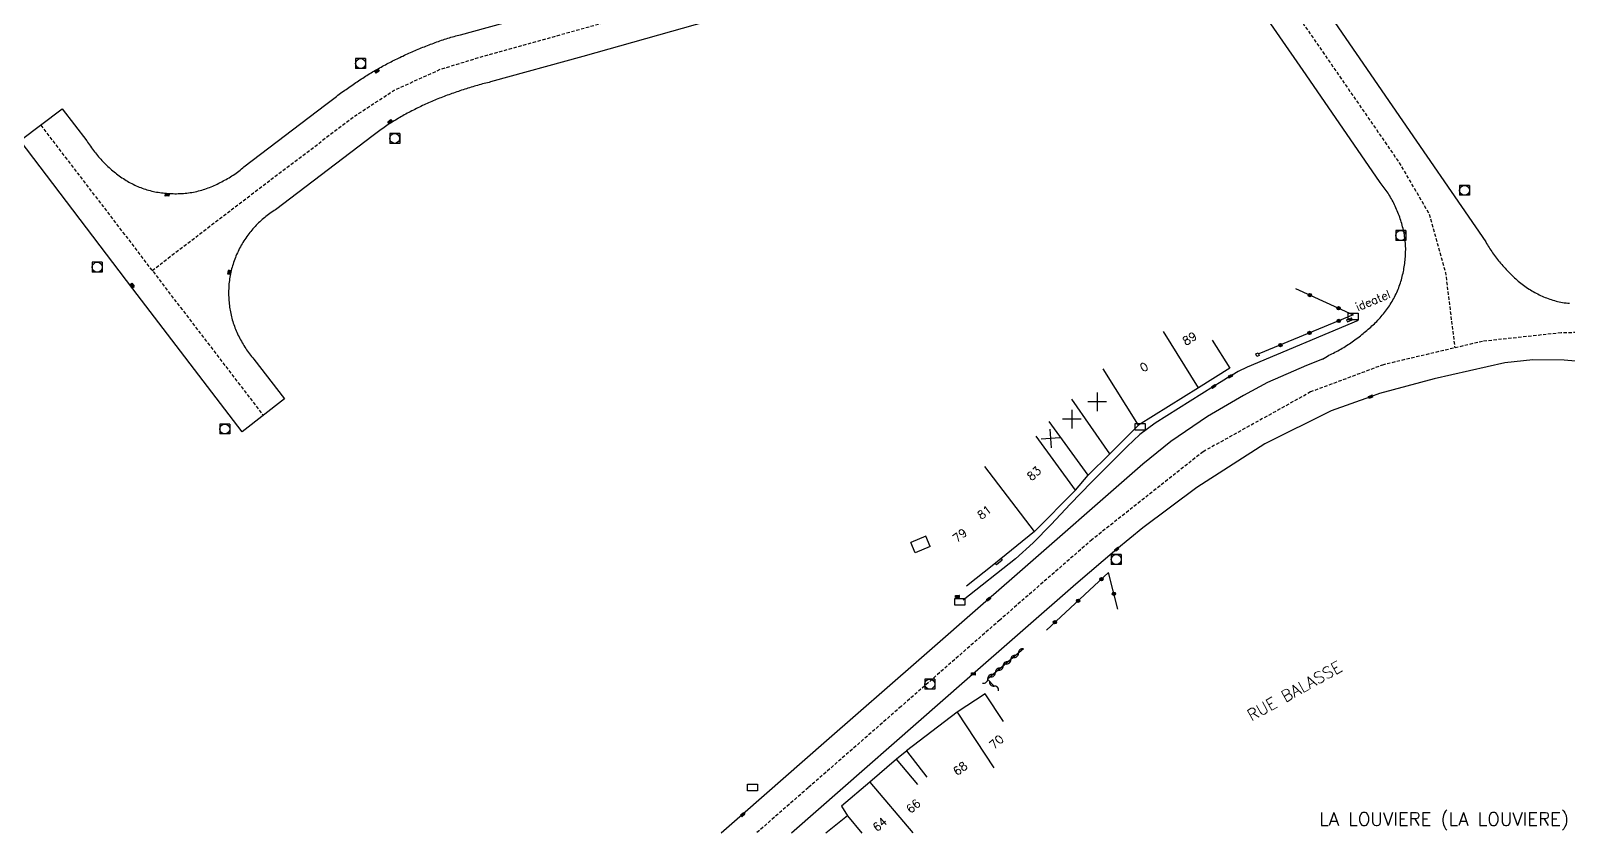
# Model space of a CAD drawing. Header units: millimetres. Extents: x 133000 to 134000, y 129000 to 130000.
# Drawn here: x 133261.6 to 133492.7, y 129000 to 129120.7 of the extents above; entities that cross this region are included whole.
import ezdxf
from ezdxf.enums import TextEntityAlignment as Align

# ---------------------------------------------------------------- set-up
doc = ezdxf.new("R2010")
doc.units = ezdxf.units.MM
doc.linetypes.add('DASHED', pattern=[0.75, 0.5, -0.25])
doc.layers.get('0').update_dxf_attribs({"linetype": 'CONTINUOUS'})
for name, color, linetype in [('W0001', 6, 'DASHED'), ('W0008', 7, 'CONTINUOUS'), ('W0100', 7, 'CONTINUOUS'), ('W0105', 7, 'CONTINUOUS'), ('W0112', 1, 'DASHED'), ('W0310', 3, 'CONTINUOUS'), ('W0322', 7, 'CONTINUOUS'), ('W0400', 7, 'CONTINUOUS'), ('W0420', 7, 'CONTINUOUS'), ('W0980', 7, 'CONTINUOUS'), ('W0984', 7, 'CONTINUOUS'), ('W0989', 7, 'CONTINUOUS'), ('W0991', 7, 'CONTINUOUS'), ('W1102', 7, 'CONTINUOUS'), ('W1471', 7, 'CONTINUOUS')]:
    doc.layers.add(name, color=color, linetype=linetype)
doc.styles.get("Standard").update_dxf_attribs({"font": 'romans.shx', "width": 0.85})

# ---------------------------------------------------------------- blocks, each defined once
blk = doc.blocks.new('t322o')
at = {"color": 0, "linetype": 'Continuous'}
for radius in [0.25, 0.15]:
    blk.add_circle((0, 0), radius, dxfattribs=at)
blk = doc.blocks.new('t310o')
at = {"color": 0, "linetype": 'Continuous'}
for centre, start, end in [((-0.5, 0.38), 216.8699, 323.1304), ((0.5, -0.37), 36.8699, 143.1303)]:
    blk.add_arc(centre, 0.625, start, end, dxfattribs=at)
blk = doc.blocks.new('T1471')
at = {"color": 0, "linetype": 'Continuous', "flags": 128}
blk.add_lwpolyline([(-0.75, -0.5), (-0.75, 0.5), (0.75, 0.5), (0.75, -0.5), (-0.75, -0.5)], dxfattribs=at)
blk = doc.blocks.new('T400')
for p, q in [((-0.15, 0.3), (0.15, 0.3)), ((-0.15, -0.25), (-0.15, 0.3)), ((-0.15, 0.15), (0.15, 0.15)), ((-0.15, 0), (0.15, 0)), ((0.15, 0.3), (0.15, -0.25)), ((-0.15, -0.15), (0.15, -0.15)), ((-0.15, -0.25), (-0.15, -0.3)), ((-0.15, -0.3), (0.15, -0.3)), ((0.15, -0.3), (0.15, -0.25))]:
    blk.add_line(p, q)
blk = doc.blocks.new('t991o')
at = {"color": 0, "linetype": 'Continuous'}
for p, q in [((-1, 1), (1, -1)), ((-1, -1), (1, 1))]:
    blk.add_line(p, q, dxfattribs=at)
blk = doc.blocks.new('T420')
for p, q in [((0.75, 0.75), (-0.75, 0.75)), ((-0.75, 0.75), (-0.75, -0.75)), ((0.75, 0.75), (0.75, -0.75)), ((0.75, -0.75), (-0.75, -0.75))]:
    blk.add_line(p, q)
blk.add_ellipse((0, 0), major_axis=(-0.53, 0.53), ratio=1, start_param=3.926991, end_param=10.210176)

msp = doc.modelspace()

# ---------------------------------------------------------------- linework, layer by layer
at = {"layer": 'W0001', "flags": 128}
for points in [[(133279.84, 129084.63), (133295.08, 129096.3), (133310.16, 129107.76), (133316.23, 129111.74), (133323.18, 129114.89), (133329.81, 129116.91), (133358.92, 129125.01), (133366.55, 129127.27), (133374.56, 129130.95), (133380.93, 129135.3), (133386.97, 129141), (133392.59, 129148.55), (133397.9, 129157.62), (133410.53, 129183.21), (133414.74, 129189.74), (133420.99, 129200.56), (133431.56, 129219.88), (133438.61, 129229.72), (133450.56, 129227.41), (133464.21, 129221.44), (133479.88, 129212.97), (133491.79, 129205.33), (133501.95, 129197.95), (133513.2, 129188.65), (133522.62, 129179.82), (133538.75, 129162.67)], [(133245.96, 129212.36), (133253.11, 129211.66), (133296.34, 129208.54), (133329.7, 129206.2), (133341.56, 129205.28), (133351.02, 129203.83), (133359.77, 129201.69), (133372.01, 129197.14), (133380.88, 129192.63), (133390.18, 129186.94), (133397.46, 129181.53), (133418.75, 129163.45), (133427.21, 129155.39), (133435.83, 129145.44), (133443.27, 129135.61), (133467.28, 129100.83), (133471.78, 129093.11), (133474.23, 129084.32), (133475.63, 129072.98)], [(133263.1, 129106.48), (133296.48, 129062.92)]]:
    msp.add_lwpolyline(points, dxfattribs=at)
at = {"layer": 'W0001'}
msp.add_lwpolyline([(133641.02, 129092.95), (133629.77, 129091.84), (133597.85, 129088.26), (133544.51, 129082.13), (133516.8, 129078.95), (133514.06, 129078.15), (133498.47, 129075.36), (133491.62, 129075.25), (133479.8, 129073.97), (133464.9, 129070.46), (133453.96, 129066.36), (133437.79, 129057.37), (133421.1, 129044.14), (133407.24, 129032.06), (133392.42, 129019.07), (133378.45, 129006.84), (133370.62, 129000)], dxfattribs=at)
at = {"layer": 'W0008', "flags": 128}
for points in [[(133450.55, 129132.24), (133466.24, 129109.4), (133480.27, 129088.92), (133480.4, 129088.71), (133480.52, 129088.5), (133480.65, 129088.29), (133480.78, 129088.08), (133480.91, 129087.87), (133481.04, 129087.67), (133481.18, 129087.47), (133481.32, 129087.26), (133481.46, 129087.06), (133481.6, 129086.87), (133481.75, 129086.67), (133481.9, 129086.48), (133482.05, 129086.29), (133482.2, 129086.1), (133482.36, 129085.91), (133482.52, 129085.72), (133482.68, 129085.54), (133482.85, 129085.35), (133483.02, 129085.16), (133483.19, 129084.97), (133483.36, 129084.79), (133483.53, 129084.6), (133483.7, 129084.42), (133483.88, 129084.24), (133484.05, 129084.06), (133484.23, 129083.88), (133484.41, 129083.71), (133484.6, 129083.53), (133484.78, 129083.36), (133484.97, 129083.2), (133485.16, 129083.03), (133485.35, 129082.87), (133485.55, 129082.71), (133485.75, 129082.56), (133485.95, 129082.41), (133486.16, 129082.26), (133486.37, 129082.12), (133486.58, 129081.98), (133486.79, 129081.84), (133487, 129081.71), (133487.22, 129081.58), (133487.43, 129081.46), (133487.65, 129081.34), (133487.87, 129081.22), (133488.09, 129081.11), (133488.31, 129080.99), (133488.53, 129080.89), (133488.75, 129080.78), (133488.98, 129080.68), (133489.21, 129080.59), (133489.43, 129080.49), (133489.66, 129080.41), (133489.9, 129080.32), (133490.13, 129080.24), (133490.37, 129080.17), (133490.61, 129080.1), (133490.85, 129080.03), (133491.09, 129079.97), (133491.33, 129079.92), (133491.58, 129079.87), (133491.84, 129079.82), (133492.09, 129079.78), (133492.35, 129079.75), (133492.6, 129079.72), (133492.86, 129079.69)], [(133455.76, 129071.3), (133456.49, 129071.76), (133456.71, 129071.87), (133456.94, 129071.98), (133457.17, 129072.09), (133457.39, 129072.2), (133457.62, 129072.32), (133457.84, 129072.44), (133458.06, 129072.56), (133458.28, 129072.69), (133458.5, 129072.81), (133458.72, 129072.94), (133458.94, 129073.07), (133459.15, 129073.21), (133459.37, 129073.34), (133459.58, 129073.48), (133459.79, 129073.62), (133460, 129073.77), (133460.21, 129073.91), (133460.42, 129074.06), (133460.63, 129074.21), (133460.83, 129074.36), (133461.04, 129074.51), (133461.24, 129074.67), (133461.44, 129074.82), (133461.64, 129074.98), (133461.84, 129075.14), (133462.03, 129075.3), (133462.23, 129075.46), (133462.42, 129075.62), (133462.61, 129075.78), (133462.8, 129075.95), (133462.99, 129076.11), (133463.17, 129076.28), (133463.35, 129076.46), (133463.54, 129076.63), (133463.71, 129076.8), (133463.89, 129076.98), (133464.06, 129077.16), (133464.24, 129077.35), (133464.41, 129077.53), (133464.57, 129077.72), (133464.73, 129077.91), (133464.9, 129078.1), (133465.05, 129078.3), (133465.21, 129078.49), (133465.36, 129078.7), (133465.51, 129078.9), (133465.65, 129079.11), (133465.8, 129079.32), (133465.94, 129079.53), (133466.07, 129079.75), (133466.2, 129079.97), (133466.33, 129080.19), (133466.46, 129080.42), (133466.58, 129080.64), (133466.69, 129080.87), (133466.8, 129081.1), (133466.91, 129081.33), (133467.01, 129081.57), (133467.11, 129081.8), (133467.2, 129082.03), (133467.29, 129082.27), (133467.37, 129082.51), (133467.45, 129082.75), (133467.53, 129082.99), (133467.6, 129083.23), (133467.67, 129083.47), (133467.73, 129083.71), (133467.79, 129083.95), (133467.85, 129084.2), (133467.9, 129084.45), (133467.95, 129084.69), (133467.99, 129084.94), (133468.03, 129085.19), (133468.07, 129085.44), (133468.1, 129085.69), (133468.13, 129085.94), (133468.16, 129086.19), (133468.18, 129086.45), (133468.2, 129086.7), (133468.22, 129086.96), (133468.23, 129087.21), (133468.24, 129087.47), (133468.25, 129087.72), (133468.25, 129087.98), (133468.24, 129088.23), (133468.23, 129088.48), (133468.21, 129088.73), (133468.19, 129088.98), (133468.16, 129089.23), (133468.13, 129089.48), (133468.09, 129089.73), (133468.05, 129089.97), (133468.01, 129090.22), (133467.96, 129090.46), (133467.91, 129090.71), (133467.85, 129090.95), (133467.79, 129091.2), (133467.72, 129091.44), (133467.66, 129091.68), (133467.58, 129091.92), (133467.51, 129092.16), (133467.43, 129092.4), (133467.35, 129092.64), (133467.27, 129092.88), (133467.18, 129093.12), (133467.09, 129093.36), (133466.99, 129093.59), (133466.89, 129093.82), (133466.79, 129094.05), (133466.69, 129094.28), (133466.58, 129094.51), (133466.47, 129094.73), (133466.36, 129094.96), (133466.24, 129095.18), (133466.12, 129095.39), (133465.99, 129095.61), (133465.86, 129095.83), (133465.73, 129096.04), (133465.6, 129096.25), (133465.46, 129096.46), (133465.32, 129096.67), (133465.18, 129096.87), (133465.03, 129097.08), (133464.88, 129097.28), (133464.72, 129097.48), (133464.56, 129097.68), (133464.4, 129097.87), (133453.27, 129114.05), (133444.04, 129127.49)], [(133363.44, 129122.12), (133344.58, 129116.81), (133330.72, 129112.99), (133330.48, 129112.92), (133330.23, 129112.86), (133329.99, 129112.8), (133329.74, 129112.73), (133329.5, 129112.67), (133329.25, 129112.6), (133329.01, 129112.53), (133328.77, 129112.46), (133328.52, 129112.39), (133328.28, 129112.32), (133328.04, 129112.25), (133327.79, 129112.18), (133327.55, 129112.1), (133327.31, 129112.03), (133327.07, 129111.95), (133326.83, 129111.88), (133326.59, 129111.8), (133326.35, 129111.72), (133326.11, 129111.64), (133325.87, 129111.56), (133325.63, 129111.48), (133325.39, 129111.39), (133325.15, 129111.31), (133324.91, 129111.23), (133324.67, 129111.14), (133324.44, 129111.05), (133324.2, 129110.97), (133323.96, 129110.88), (133323.73, 129110.79), (133323.49, 129110.7), (133323.26, 129110.61), (133323.02, 129110.52), (133322.79, 129110.42), (133322.56, 129110.33), (133322.33, 129110.23), (133322.09, 129110.14), (133321.86, 129110.04), (133321.63, 129109.94), (133321.4, 129109.84), (133321.17, 129109.73), (133320.94, 129109.63), (133320.71, 129109.52), (133320.48, 129109.42), (133320.25, 129109.31), (133320.02, 129109.2), (133319.79, 129109.08), (133319.56, 129108.97), (133319.33, 129108.85), (133319.11, 129108.74), (133318.88, 129108.62), (133318.65, 129108.5), (133318.43, 129108.38), (133318.2, 129108.26), (133317.98, 129108.14), (133317.75, 129108.01), (133317.53, 129107.89), (133317.31, 129107.76), (133317.09, 129107.64), (133316.87, 129107.51), (133316.65, 129107.38), (133316.43, 129107.25), (133316.21, 129107.11), (133315.99, 129106.98), (133315.77, 129106.84), (133315.56, 129106.71), (133315.34, 129106.57), (133315.13, 129106.43), (133314.92, 129106.28), (133314.71, 129106.14), (133314.5, 129105.99), (133314.29, 129105.85), (133314.09, 129105.7), (133313.88, 129105.55), (133313.68, 129105.4), (133313.47, 129105.24), (133313.27, 129105.09), (133313.07, 129104.93), (133298.39, 129093.77), (133298.18, 129093.64), (133297.97, 129093.5), (133297.76, 129093.36), (133297.56, 129093.22), (133297.36, 129093.07), (133297.16, 129092.92), (133296.96, 129092.77), (133296.77, 129092.61), (133296.58, 129092.45), (133296.39, 129092.29), (133296.21, 129092.13), (133296.03, 129091.96), (133295.85, 129091.79), (133295.67, 129091.62), (133295.5, 129091.44), (133295.33, 129091.26), (133295.16, 129091.08), (133294.99, 129090.89), (133294.83, 129090.7), (133294.67, 129090.51), (133294.51, 129090.32), (133294.36, 129090.12), (133294.21, 129089.92), (133294.06, 129089.72), (133293.91, 129089.5), (133293.77, 129089.29), (133293.63, 129089.07), (133293.49, 129088.86), (133293.36, 129088.63), (133293.23, 129088.41), (133293.11, 129088.19), (133292.99, 129087.96), (133292.87, 129087.73), (133292.76, 129087.5), (133292.66, 129087.27), (133292.55, 129087.04), (133292.45, 129086.8), (133292.36, 129086.57), (133292.27, 129086.33), (133292.18, 129086.09), (133292.1, 129085.84), (133292.02, 129085.6), (133291.94, 129085.35), (133291.87, 129085.11), (133291.8, 129084.86), (133291.73, 129084.61), (133291.67, 129084.36), (133291.61, 129084.11), (133291.56, 129083.87), (133291.52, 129083.62), (133291.48, 129083.37), (133291.45, 129083.12), (133291.42, 129082.87), (133291.39, 129082.63), (133291.37, 129082.38), (133291.36, 129082.13), (133291.35, 129081.88), (133291.34, 129081.63), (133291.34, 129081.37), (133291.34, 129081.12), (133291.34, 129080.87), (133291.35, 129080.62), (133291.37, 129080.37), (133291.39, 129080.12), (133291.41, 129079.87), (133291.43, 129079.62), (133291.46, 129079.37), (133291.49, 129079.13), (133291.53, 129078.88), (133291.57, 129078.64), (133291.61, 129078.4), (133291.66, 129078.15), (133291.72, 129077.91), (133291.77, 129077.67), (133291.83, 129077.44), (133291.9, 129077.2), (133291.97, 129076.96), (133292.04, 129076.73), (133292.12, 129076.49), (133292.21, 129076.26), (133292.29, 129076.02), (133292.39, 129075.79), (133292.48, 129075.56), (133292.58, 129075.33), (133292.69, 129075.1), (133292.8, 129074.87), (133292.91, 129074.64), (133293.02, 129074.42), (133293.14, 129074.2), (133293.26, 129073.98), (133293.38, 129073.76), (133293.51, 129073.54), (133293.64, 129073.33), (133293.77, 129073.12), (133293.91, 129072.91), (133294.05, 129072.7), (133294.19, 129072.5), (133294.34, 129072.29), (133294.49, 129072.09), (133294.64, 129071.89), (133294.8, 129071.69), (133294.96, 129071.5), (133295.12, 129071.3), (133299.72, 129065.31), (133293.36, 129060.38), (133276.93, 129081.89), (133260, 129104.15), (133266.35, 129108.94), (133270.02, 129104.14), (133270.15, 129103.92), (133270.29, 129103.71), (133270.43, 129103.5), (133270.57, 129103.3), (133270.72, 129103.09), (133270.86, 129102.89), (133271.01, 129102.69), (133271.17, 129102.49), (133271.32, 129102.3), (133271.48, 129102.1), (133271.64, 129101.91), (133271.8, 129101.72), (133271.97, 129101.53), (133272.13, 129101.35), (133272.3, 129101.17), (133272.47, 129100.98), (133272.65, 129100.81), (133272.83, 129100.63), (133273, 129100.45), (133273.19, 129100.28), (133273.37, 129100.11), (133273.56, 129099.94), (133273.75, 129099.78), (133273.94, 129099.61), (133274.13, 129099.45), (133274.32, 129099.3), (133274.51, 129099.15), (133274.71, 129099), (133274.91, 129098.85), (133275.11, 129098.71), (133275.31, 129098.57), (133275.52, 129098.44), (133275.72, 129098.31), (133275.93, 129098.18), (133276.14, 129098.05), (133276.36, 129097.93), (133276.57, 129097.82), (133276.79, 129097.7), (133277.01, 129097.59), (133277.23, 129097.48), (133277.45, 129097.38), (133277.68, 129097.28), (133277.91, 129097.18), (133278.14, 129097.09), (133278.37, 129097), (133278.6, 129096.92), (133278.84, 129096.84), (133279.07, 129096.77), (133279.31, 129096.7), (133279.55, 129096.63), (133279.79, 129096.57), (133280.03, 129096.52), (133280.27, 129096.47), (133280.51, 129096.42), (133280.75, 129096.38), (133281, 129096.34), (133281.24, 129096.31), (133281.49, 129096.28), (133281.73, 129096.25), (133281.99, 129096.23), (133282.25, 129096.21), (133282.5, 129096.2), (133282.76, 129096.18), (133283.02, 129096.18), (133283.27, 129096.17), (133283.53, 129096.17), (133283.78, 129096.18), (133284.04, 129096.19), (133284.29, 129096.2), (133284.55, 129096.21), (133284.8, 129096.24), (133285.06, 129096.26), (133285.31, 129096.29), (133285.56, 129096.33), (133285.82, 129096.37), (133286.07, 129096.41), (133286.32, 129096.46), (133286.58, 129096.52), (133286.82, 129096.58), (133287.06, 129096.64), (133287.31, 129096.71), (133287.55, 129096.79), (133287.78, 129096.86), (133288.02, 129096.95), (133288.26, 129097.04), (133288.49, 129097.13), (133288.72, 129097.22), (133288.95, 129097.32), (133289.18, 129097.42), (133289.4, 129097.53), (133289.63, 129097.63), (133289.85, 129097.74), (133290.08, 129097.86), (133290.3, 129097.97), (133290.52, 129098.09), (133290.74, 129098.21), (133290.96, 129098.33), (133291.18, 129098.45), (133291.4, 129098.58), (133291.62, 129098.71), (133291.84, 129098.84), (133292.05, 129098.98), (133292.26, 129099.12), (133292.47, 129099.27), (133292.67, 129099.42), (133292.87, 129099.57), (133293.07, 129099.73), (133293.26, 129099.89), (133293.46, 129100.05), (133293.65, 129100.22), (133305.94, 129109.58), (133306.14, 129109.74), (133306.34, 129109.89), (133306.54, 129110.05), (133306.75, 129110.2), (133306.95, 129110.36), (133307.15, 129110.51), (133307.36, 129110.66), (133307.56, 129110.81), (133307.76, 129110.97), (133307.97, 129111.12), (133308.18, 129111.27), (133308.38, 129111.42), (133308.59, 129111.57), (133308.8, 129111.72), (133309, 129111.86), (133309.21, 129112.01), (133309.42, 129112.16), (133309.63, 129112.3), (133309.84, 129112.45), (133310.05, 129112.59), (133310.26, 129112.74), (133310.46, 129112.88), (133310.67, 129113.02), (133310.87, 129113.16), (133311.08, 129113.29), (133311.29, 129113.43), (133311.5, 129113.56), (133311.7, 129113.7), (133311.91, 129113.83), (133312.12, 129113.97), (133312.33, 129114.1), (133312.55, 129114.23), (133312.76, 129114.35), (133312.97, 129114.48), (133313.19, 129114.61), (133313.4, 129114.73), (133313.61, 129114.85), (133313.83, 129114.97), (133314.04, 129115.09), (133314.25, 129115.21), (133314.47, 129115.33), (133314.69, 129115.45), (133314.9, 129115.56), (133315.12, 129115.68), (133315.33, 129115.79), (133315.55, 129115.91), (133315.77, 129116.02), (133315.99, 129116.13), (133316.21, 129116.24), (133316.43, 129116.35), (133316.65, 129116.46), (133316.87, 129116.56), (133317.09, 129116.67), (133317.31, 129116.78), (133317.54, 129116.88), (133317.77, 129116.99), (133318, 129117.09), (133318.22, 129117.2), (133318.45, 129117.3), (133318.68, 129117.4), (133318.91, 129117.5), (133319.14, 129117.6), (133319.37, 129117.7), (133319.6, 129117.8), (133319.83, 129117.9), (133320.06, 129118), (133320.3, 129118.09), (133320.53, 129118.19), (133320.76, 129118.28), (133320.99, 129118.37), (133321.23, 129118.47), (133321.46, 129118.56), (133321.7, 129118.65), (133321.93, 129118.73), (133322.17, 129118.82), (133322.4, 129118.91), (133322.64, 129118.99), (133322.87, 129119.08), (133323.1, 129119.16), (133323.34, 129119.24), (133323.57, 129119.32), (133323.81, 129119.4), (133324.04, 129119.47), (133324.28, 129119.54), (133324.52, 129119.62), (133324.75, 129119.69), (133324.99, 129119.76), (133325.23, 129119.82), (133325.47, 129119.89), (133325.71, 129119.95), (133325.95, 129120.02), (133326.19, 129120.08), (133345.35, 129125.4)]]:
    msp.add_lwpolyline(points, dxfattribs=at)
at = {"layer": 'W0008'}
for points in [[(133461.1, 129077.1), (133444.4, 129070.1), (133443.09, 129069.43), (133442.16, 129068.88), (133441.89, 129068.73), (133440.51, 129067.89), (133439.38, 129067.18), (133430.62, 129061.68), (133428.27, 129059.97), (133426.4, 129058.18), (133421.05, 129052.81), (133417.8, 129049.51), (133414.97, 129046.45), (133412.27, 129043.67), (133409.6, 129041.29), (133401.72, 129035.05)], [(133499.52, 129070.51), (133492.09, 129071.15), (133487.35, 129071.21), (133483.15, 129070.73), (133472.51, 129068.34), (133464.31, 129066.14), (133462.98, 129065.64), (133457.04, 129063.53), (133447.06, 129058.55), (133436.84, 129052), (133428.76, 129045.94), (133424.83, 129042.71), (133418.68, 129037.44), (133402.35, 129023.15), (133375.93, 129000)], [(133455.76, 129071.3), (133453.32, 129070.34), (133447.49, 129067.77), (133443.88, 129065.85), (133438.46, 129062.68), (133432.97, 129058.93), (133428.73, 129055.49), (133409.05, 129038.28)], [(133409.05, 129038.28), (133405.55, 129035.21), (133395.1, 129026.02), (133381.22, 129013.91), (133368.59, 129002.81), (133365.35, 129000)]]:
    msp.add_lwpolyline(points, dxfattribs=at)
at = {"layer": 'W0100'}
for p, q in [((133459.36, 129077.2), (133460.08, 129077.5)), ((133460.2, 129077.22), (133460.08, 129077.5)), ((133418.6, 129051.61), (133420.53, 129053.85)), ((133418.6, 129051.61), (133412.48, 129045.38)), ((133396.11, 129044.68), (133393.87, 129043.73)), ((133396.76, 129043.13), (133396.11, 129044.68))]:
    msp.add_line(p, q, dxfattribs=at)
for points in [[(133459.36, 129077.2), (133459.48, 129076.92), (133460.2, 129077.22)], [(133439.18, 129074.16), (133441.83, 129069.92), (133437.13, 129066.99), (133428.08, 129061.35), (133423.79, 129057.07), (133420.53, 129053.85)], [(133412.48, 129045.38), (133406.36, 129040.41), (133402.25, 129037.14), (133402.25, 129037.14)], [(133396.76, 129043.13), (133394.53, 129042.19), (133393.87, 129043.73)], [(133407.8, 129016.82), (133405.04, 129020.99), (133400.82, 129018.21), (133393.24, 129012.39), (133396.29, 129008.42)], [(133394.95, 129007.32), (133391.7, 129011.12), (133387.7, 129007.69), (133383.43, 129004.05), (133384.35, 129002.64), (133381.1, 129000)]]:
    msp.add_lwpolyline(points, dxfattribs=at)
at = {"layer": 'W0105'}
for p, q in [((133406.57, 129040.58), (133406.73, 129040.38)), ((133407.61, 129041.07), (133406.73, 129040.38)), ((133407.44, 129041.29), (133407.61, 129041.07)), ((133393.25, 129012.39), (133391.7, 129011.12))]:
    msp.add_line(p, q, dxfattribs=at)
at = {"layer": 'W0112'}
for p, q in [((133445.87, 129071.71), (133445.73, 129072.09)), ((133446.23, 129071.85), (133445.87, 129071.71))]:
    msp.add_line(p, q, dxfattribs=at)
msp.add_lwpolyline([(133445.73, 129072.09), (133446.08, 129072.23), (133446.23, 129071.85)], dxfattribs=at)
at = {"layer": 'W0310'}
msp.add_lwpolyline([(133410.8, 129027.72), (133405.39, 129023.19), (133406.44, 129022.07)], dxfattribs=at)
at = {"layer": 'W0322'}
for points in [[(133451.69, 129081.91), (133460.36, 129077.95), (133446.16, 129072.07)], [(133424.98, 129033.7), (133423.59, 129039.19), (133414.27, 129030.56)]]:
    msp.add_lwpolyline(points, dxfattribs=at)
at = {"layer": 'W1102'}
for p, q in [((133437.13, 129066.99), (133431.84, 129075.47)), ((133428.08, 129061.35), (133422.79, 129069.84)), ((133423.79, 129057.07), (133418.06, 129065.27)), ((133420.53, 129053.85), (133414.66, 129061.94)), ((133418.6, 129051.61), (133412.71, 129059.69)), ((133412.48, 129045.38), (133404.99, 129055.13)), ((133400.82, 129018.21), (133406.34, 129009.86)), ((133387.7, 129007.69), (133394.2, 129000.09)), ((133384.35, 129002.64), (133386.5, 129000))]:
    msp.add_line(p, q, dxfattribs=at)

# ---------------------------------------------------------------- block references
at = {"layer": 'W0310'}
for p, rotation in [((133408.89, 129026.11), 219.8867714356414), ((133410.04, 129027.08), 219.8867714356414), ((133406.58, 129024.19), 219.8867714356414), ((133407.74, 129025.15), 219.8867714356414), ((133405.43, 129023.23), 219.8867714356414), ((133406.38, 129022.14), 313.0741793313473)]:
    msp.add_blockref('t310o', p, dxfattribs=dict(at, rotation=rotation))
at = {"layer": 'W0322'}
for p, rotation in [((133453.85, 129080.93), 335.4261869291835), ((133458.17, 129078.95), 335.4261869291835), ((133458.18, 129077.05), 202.5261139250211), ((133453.8, 129075.23), 202.5261139250211), ((133449.41, 129073.41), 202.5261139250211), ((133422.51, 129038.19), 222.7947770538857), ((133424.39, 129036.01), 104.2351614072503), ((133419.02, 129034.96), 222.7947770538857), ((133415.54, 129031.74), 222.7947770538857)]:
    msp.add_blockref('t322o', p, dxfattribs=dict(at, rotation=rotation))
at = {"layer": 'W0400'}
for p, rotation in [((133313.63, 129114.56), 299.7782914293072), ((133315.61, 129107.04), 129.9672035935728), ((133282.09, 129095.98), 265.8544605513242), ((133291.42, 129084.33), 167.3909462274787), ((133276.87, 129082.39), 37.25062621177626), ((133441.89, 129068.73), 298.7986450195311), ((133439.38, 129067.18), 302.0811004638671), ((133462.98, 129065.64), 110.373519897878), ((133424.83, 129042.71), 129.5118103017152), ((133400.88, 129035.6), 90), ((133405.55, 129035.21), 311.2410430908203), ((133403.3, 129023.95), 90), ((133368.59, 129002.81), 311.3212890624998)]:
    msp.add_blockref('T400', p, dxfattribs=dict(at, rotation=rotation))
at = {"layer": 'W0420'}
for p in [(133311.18, 129115.74), (133316.3, 129104.49), (133477.1, 129096.68), (133467.52, 129089.89), (133271.59, 129085.12), (133290.76, 129060.79), (133424.75, 129041.17), (133396.72, 129022.43)]:
    msp.add_blockref('T420', p, dxfattribs=at)
at = {"layer": 'W0991'}
for p, rotation in [((133421.88, 129064.88), 224.9099777886789), ((133418.08, 129062.27), 224.7645101503537), ((133414.88, 129059.35), 228.6396795694263)]:
    msp.add_blockref('t991o', p, dxfattribs=dict(at, rotation=rotation))
at = {"layer": 'W1471'}
for p in [(133460.37, 129077.71), (133428.36, 129061.12), (133401.22, 129034.78), (133370.08, 129006.89)]:
    msp.add_blockref('T1471', p, dxfattribs=at)

# ---------------------------------------------------------------- texts
at = {"layer": 'W0980'}
msp.add_text('LA LOUVIERE (LA LOUVIERE)', height=2, dxfattribs=at).set_placement((133474, 129002), align=Align.MIDDLE)
at = {"layer": 'W0984'}
msp.add_text('ideatel', height=1.25, rotation=22.5473, dxfattribs=at).set_placement((133463.31, 129080.14), align=Align.MIDDLE)
at = {"layer": 'W0989'}
msp.add_text('RUE BALASSE', height=1.75, rotation=29.0778, dxfattribs=at).set_placement((133451.53, 129021.4), align=Align.MIDDLE)
at = {"layer": 'W0991'}
for s, height, rotation, p in [('89', 1.25, 31.9805, (133435.77, 129074.39)), ('0', 1.25, 31.8927, (133428.91, 129070.11)), ('83', 1.249, 41.5571, (133412.4, 129054.11)), ('81', 1.25, 39.0685, (133404.92, 129048.26)), ('79', 1.25, 38.4668, (133401.24, 129044.78)), ('70', 1.249, 42.2656, (133406.76, 129013.73)), ('68', 1.25, 37.5065, (133401.3, 129009.74)), ('66', 1.25, 40.5467, (133394.25, 129004.08)), ('64', 1.25, 40.5313, (133389.21, 129001.34))]:
    msp.add_text(s, height=height, rotation=rotation, dxfattribs=at).set_placement(p, align=Align.MIDDLE)

doc.saveas('drawing.dxf')
